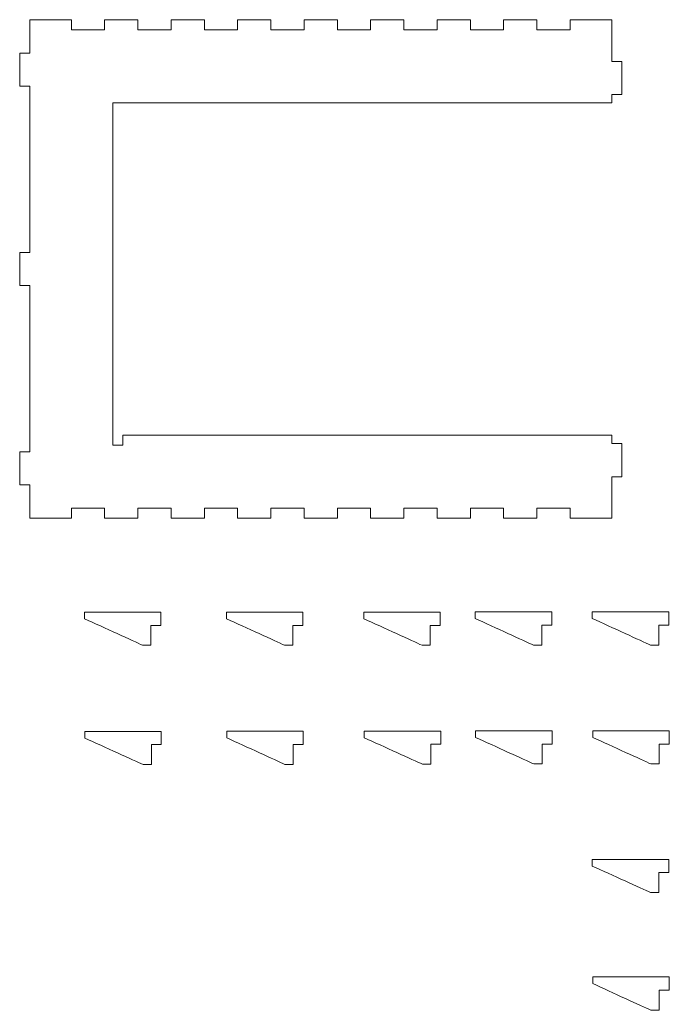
# Model space of a CAD drawing. Header units: millimetres. Extents: x -5059 to 5976, y -2595 to 3315.
# Drawn here: x 2568 to 2958, y -439 to 157 of the extents above; entities that cross this region are included whole.
import ezdxf

# ---------------------------------------------------------------- set-up
doc = ezdxf.new("R2010")
doc.units = ezdxf.units.MM
doc.header["$MEASUREMENT"] = 0
doc.layers.add('Make2D$visible$lines', color=7, linetype='Continuous')

msp = doc.modelspace()

# ---------------------------------------------------------------- linework, layer by layer
at = {"layer": 'Make2D$visible$lines', "color": 18, "lineweight": 9}
for points in [[(2598.5773, 157.2723), (2590.2439, 157.2723), (2577.7439, 157.2723), (2573.5773, 157.2723)], [(2573.5773, 157.2723), (2573.5773, 150.6057), (2573.5773, 140.6057), (2573.5773, 137.2723)], [(2598.5773, 157.2723), (2598.5773, 155.2723), (2598.5773, 152.2723), (2598.5773, 151.2723)], [(2618.5773, 151.2723), (2618.5773, 153.2723), (2618.5773, 156.2723), (2618.5773, 157.2723)], [(2638.5773, 157.2723), (2631.9106, 157.2723), (2621.9106, 157.2723), (2618.5773, 157.2723)], [(2638.5773, 157.2723), (2638.5773, 155.2723), (2638.5773, 152.2723), (2638.5773, 151.2723)], [(2658.5773, 151.2723), (2658.5773, 153.2723), (2658.5773, 156.2723), (2658.5773, 157.2723)], [(2658.5773, 157.2723), (2665.2439, 157.2723), (2675.2439, 157.2723), (2678.5773, 157.2723)], [(2678.5773, 157.2723), (2678.5773, 155.2723), (2678.5773, 152.2723), (2678.5773, 151.2723)], [(2698.5773, 151.2723), (2698.5773, 153.2723), (2698.5773, 156.2723), (2698.5773, 157.2723)], [(2698.5773, 157.2723), (2705.2439, 157.2723), (2715.2439, 157.2723), (2718.5773, 157.2723)], [(2718.5773, 157.2723), (2718.5773, 155.2723), (2718.5773, 152.2723), (2718.5773, 151.2723)], [(2738.5773, 151.2723), (2738.5773, 153.2723), (2738.5773, 156.2723), (2738.5773, 157.2723)], [(2738.5773, 157.2723), (2745.2439, 157.2723), (2755.2439, 157.2723), (2758.5773, 157.2723)], [(2758.5773, 157.2723), (2758.5773, 155.2723), (2758.5773, 152.2723), (2758.5773, 151.2723)], [(2778.5773, 151.2723), (2778.5773, 153.2723), (2778.5773, 156.2723), (2778.5773, 157.2723)], [(2778.5773, 157.2723), (2785.2439, 157.2723), (2795.2439, 157.2723), (2798.5773, 157.2723)], [(2798.5773, 157.2723), (2798.5773, 155.2723), (2798.5773, 152.2723), (2798.5773, 151.2723)], [(2818.5773, 151.2723), (2818.5773, 153.2723), (2818.5773, 156.2723), (2818.5773, 157.2723)], [(2818.5773, 157.2723), (2825.2439, 157.2723), (2835.2439, 157.2723), (2838.5773, 157.2723)], [(2838.5773, 157.2723), (2838.5773, 155.2723), (2838.5773, 152.2723), (2838.5773, 151.2723)], [(2858.5773, 151.2723), (2858.5773, 153.2723), (2858.5773, 156.2723), (2858.5773, 157.2723)], [(2858.5773, 157.2723), (2865.2439, 157.2723), (2875.2439, 157.2723), (2878.5773, 157.2723)], [(2878.5773, 157.2723), (2878.5773, 155.2723), (2878.5773, 152.2723), (2878.5773, 151.2723)], [(2898.5773, 151.2723), (2898.5773, 153.2723), (2898.5773, 156.2723), (2898.5773, 157.2723)], [(2898.5773, 157.2723), (2906.9106, 157.2723), (2919.4106, 157.2723), (2923.5773, 157.2723)], [(2923.5773, 157.2723), (2923.5773, 148.939), (2923.5773, 136.439), (2923.5773, 132.2723)], [(2598.5773, 151.2723), (2605.2439, 151.2723), (2615.2439, 151.2723), (2618.5773, 151.2723)], [(2638.5773, 151.2723), (2645.2439, 151.2723), (2655.2439, 151.2723), (2658.5773, 151.2723)], [(2678.5773, 151.2723), (2685.2439, 151.2723), (2695.2439, 151.2723), (2698.5773, 151.2723)], [(2718.5773, 151.2723), (2725.2439, 151.2723), (2735.2439, 151.2723), (2738.5773, 151.2723)], [(2758.5773, 151.2723), (2765.2439, 151.2723), (2775.2439, 151.2723), (2778.5773, 151.2723)], [(2798.5773, 151.2723), (2805.2439, 151.2723), (2815.2439, 151.2723), (2818.5773, 151.2723)], [(2838.5773, 151.2723), (2845.2439, 151.2723), (2855.2439, 151.2723), (2858.5773, 151.2723)], [(2878.5773, 151.2723), (2885.2439, 151.2723), (2895.2439, 151.2723), (2898.5773, 151.2723)], [(2567.5773, 117.2723), (2567.5773, 123.939), (2567.5773, 133.939), (2567.5773, 137.2723)], [(2567.5773, 137.2723), (2569.5773, 137.2723), (2572.5773, 137.2723), (2573.5773, 137.2723)], [(2923.5773, 132.2723), (2925.5773, 132.2723), (2928.5773, 132.2723), (2929.5773, 132.2723)], [(2929.5773, 132.2723), (2929.5773, 125.6057), (2929.5773, 115.6057), (2929.5773, 112.2723)], [(2573.5773, 117.2723), (2571.5773, 117.2723), (2568.5773, 117.2723), (2567.5773, 117.2723)], [(2573.5773, 117.2723), (2573.5773, 83.939), (2573.5773, 33.939), (2573.5773, 17.2723)], [(2929.5773, 112.2723), (2927.5773, 112.2723), (2924.5773, 112.2723), (2923.5773, 112.2723)], [(2923.5773, 107.2723), (2923.5773, 108.939), (2923.5773, 111.439), (2923.5773, 112.2723)], [(2923.5773, 107.2723), (2823.5773, 107.2723), (2673.5773, 107.2723), (2623.5773, 107.2723)], [(2623.5773, 107.2723), (2623.5773, 38.6057), (2623.5773, -64.3943), (2623.5773, -98.7277)], [(2567.5773, -2.7277), (2567.5773, 3.939), (2567.5773, 13.939), (2567.5773, 17.2723)], [(2567.5773, 17.2723), (2569.5773, 17.2723), (2572.5773, 17.2723), (2573.5773, 17.2723)], [(2573.5773, -2.7277), (2571.5773, -2.7277), (2568.5773, -2.7277), (2567.5773, -2.7277)], [(2573.5773, -102.7277), (2573.5773, -69.3943), (2573.5773, -19.3943), (2573.5773, -2.7277)], [(2629.5773, -98.7277), (2629.5773, -96.7277), (2629.5773, -93.7277), (2629.5773, -92.7277)], [(2629.5773, -92.7277), (2727.5773, -92.7277), (2874.5773, -92.7277), (2923.5773, -92.7277)], [(2923.5773, -97.7277), (2923.5773, -96.061), (2923.5773, -93.561), (2923.5773, -92.7277)], [(2623.5773, -98.7277), (2625.5773, -98.7277), (2628.5773, -98.7277), (2629.5773, -98.7277)], [(2923.5773, -97.7277), (2925.5773, -97.7277), (2928.5773, -97.7277), (2929.5773, -97.7277)], [(2929.5773, -97.7277), (2929.5773, -104.3943), (2929.5773, -114.3943), (2929.5773, -117.7277)], [(2567.5773, -122.7277), (2567.5773, -116.061), (2567.5773, -106.061), (2567.5773, -102.7277)], [(2567.5773, -102.7277), (2569.5773, -102.7277), (2572.5773, -102.7277), (2573.5773, -102.7277)], [(2929.5773, -117.7277), (2927.5773, -117.7277), (2924.5773, -117.7277), (2923.5773, -117.7277)], [(2923.5773, -142.7277), (2923.5773, -134.3943), (2923.5773, -121.8943), (2923.5773, -117.7277)], [(2573.5773, -122.7277), (2571.5773, -122.7277), (2568.5773, -122.7277), (2567.5773, -122.7277)], [(2573.5773, -122.7277), (2573.5773, -129.3943), (2573.5773, -139.3943), (2573.5773, -142.7277)], [(2618.5773, -136.7277), (2611.9106, -136.7277), (2601.9106, -136.7277), (2598.5773, -136.7277)], [(2598.5773, -136.7277), (2598.5773, -138.7277), (2598.5773, -141.7277), (2598.5773, -142.7277)], [(2618.5773, -142.7277), (2618.5773, -140.7277), (2618.5773, -137.7277), (2618.5773, -136.7277)], [(2658.5773, -136.7277), (2651.9106, -136.7277), (2641.9106, -136.7277), (2638.5773, -136.7277)], [(2638.5773, -136.7277), (2638.5773, -138.7277), (2638.5773, -141.7277), (2638.5773, -142.7277)], [(2658.5773, -142.7277), (2658.5773, -140.7277), (2658.5773, -137.7277), (2658.5773, -136.7277)], [(2698.5773, -136.7277), (2691.9106, -136.7277), (2681.9106, -136.7277), (2678.5773, -136.7277)], [(2678.5773, -136.7277), (2678.5773, -138.7277), (2678.5773, -141.7277), (2678.5773, -142.7277)], [(2698.5773, -142.7277), (2698.5773, -140.7277), (2698.5773, -137.7277), (2698.5773, -136.7277)], [(2738.5773, -136.7277), (2731.9106, -136.7277), (2721.9106, -136.7277), (2718.5773, -136.7277)], [(2718.5773, -136.7277), (2718.5773, -138.7277), (2718.5773, -141.7277), (2718.5773, -142.7277)], [(2738.5773, -142.7277), (2738.5773, -140.7277), (2738.5773, -137.7277), (2738.5773, -136.7277)], [(2778.5773, -136.7277), (2771.9106, -136.7277), (2761.9106, -136.7277), (2758.5773, -136.7277)], [(2758.5773, -136.7277), (2758.5773, -138.7277), (2758.5773, -141.7277), (2758.5773, -142.7277)], [(2778.5773, -142.7277), (2778.5773, -140.7277), (2778.5773, -137.7277), (2778.5773, -136.7277)], [(2818.5773, -136.7277), (2811.9106, -136.7277), (2801.9106, -136.7277), (2798.5773, -136.7277)], [(2798.5773, -136.7277), (2798.5773, -138.7277), (2798.5773, -141.7277), (2798.5773, -142.7277)], [(2818.5773, -142.7277), (2818.5773, -140.7277), (2818.5773, -137.7277), (2818.5773, -136.7277)], [(2858.5773, -136.7277), (2851.9106, -136.7277), (2841.9106, -136.7277), (2838.5773, -136.7277)], [(2838.5773, -136.7277), (2838.5773, -138.7277), (2838.5773, -141.7277), (2838.5773, -142.7277)], [(2858.5773, -142.7277), (2858.5773, -140.7277), (2858.5773, -137.7277), (2858.5773, -136.7277)], [(2898.5773, -136.7277), (2891.9106, -136.7277), (2881.9106, -136.7277), (2878.5773, -136.7277)], [(2878.5773, -136.7277), (2878.5773, -138.7277), (2878.5773, -141.7277), (2878.5773, -142.7277)], [(2898.5773, -142.7277), (2898.5773, -140.7277), (2898.5773, -137.7277), (2898.5773, -136.7277)], [(2598.5773, -142.7277), (2590.2439, -142.7277), (2577.7439, -142.7277), (2573.5773, -142.7277)], [(2638.5773, -142.7277), (2631.9106, -142.7277), (2621.9106, -142.7277), (2618.5773, -142.7277)], [(2678.5773, -142.7277), (2671.9106, -142.7277), (2661.9106, -142.7277), (2658.5773, -142.7277)], [(2718.5773, -142.7277), (2711.9106, -142.7277), (2701.9106, -142.7277), (2698.5773, -142.7277)], [(2758.5773, -142.7277), (2751.9106, -142.7277), (2741.9106, -142.7277), (2738.5773, -142.7277)], [(2798.5773, -142.7277), (2791.9106, -142.7277), (2781.9106, -142.7277), (2778.5773, -142.7277)], [(2838.5773, -142.7277), (2831.9106, -142.7277), (2821.9106, -142.7277), (2818.5773, -142.7277)], [(2878.5773, -142.7277), (2871.9106, -142.7277), (2861.9106, -142.7277), (2858.5773, -142.7277)], [(2923.5773, -142.7277), (2915.2439, -142.7277), (2902.7439, -142.7277), (2898.5773, -142.7277)], [(2652.4541, -199.2117), (2637.1208, -199.2117), (2614.1208, -199.2117), (2606.4541, -199.2117)], [(2606.4541, -199.2117), (2606.4541, -200.545), (2606.4541, -202.545), (2606.4541, -203.2117)], [(2652.4541, -207.2117), (2652.4541, -204.545), (2652.4541, -200.545), (2652.4541, -199.2117)], [(2737.8366, -199.2117), (2722.5033, -199.2117), (2699.5033, -199.2117), (2691.8366, -199.2117)], [(2691.8366, -199.2117), (2691.8366, -200.545), (2691.8366, -202.545), (2691.8366, -203.2117)], [(2737.8366, -207.2117), (2737.8366, -204.545), (2737.8366, -200.545), (2737.8366, -199.2117)], [(2820.4838, -199.2117), (2805.1505, -199.2117), (2782.1505, -199.2117), (2774.4838, -199.2117)], [(2774.4838, -199.2117), (2774.4838, -200.545), (2774.4838, -202.545), (2774.4838, -203.2117)], [(2820.4838, -207.2117), (2820.4838, -204.545), (2820.4838, -200.545), (2820.4838, -199.2117)], [(2887.4824, -199.0865), (2872.1491, -199.0865), (2849.1491, -199.0865), (2841.4824, -199.0865)], [(2841.4824, -199.0865), (2841.4824, -200.4198), (2841.4824, -202.4198), (2841.4824, -203.0865)], [(2887.4824, -207.0865), (2887.4824, -204.4198), (2887.4824, -200.4198), (2887.4824, -199.0865)], [(2957.9213, -199.0865), (2942.588, -199.0865), (2919.588, -199.0865), (2911.9213, -199.0865)], [(2911.9213, -199.0865), (2911.9213, -200.4198), (2911.9213, -202.4198), (2911.9213, -203.0865)], [(2957.9213, -207.0865), (2957.9213, -204.4198), (2957.9213, -200.4198), (2957.9213, -199.0865)], [(2606.4541, -203.2117), (2618.1208, -208.545), (2635.6208, -216.545), (2641.4541, -219.2117)], [(2646.4541, -219.2117), (2646.4541, -215.2117), (2646.4541, -209.2117), (2646.4541, -207.2117)], [(2646.4541, -207.2117), (2648.4541, -207.2117), (2651.4541, -207.2117), (2652.4541, -207.2117)], [(2691.8366, -203.2117), (2703.5033, -208.545), (2721.0033, -216.545), (2726.8366, -219.2117)], [(2731.8366, -219.2117), (2731.8366, -215.2117), (2731.8366, -209.2117), (2731.8366, -207.2117)], [(2731.8366, -207.2117), (2733.8366, -207.2117), (2736.8366, -207.2117), (2737.8366, -207.2117)], [(2774.4838, -203.2117), (2786.1505, -208.545), (2803.6505, -216.545), (2809.4838, -219.2117)], [(2814.4838, -219.2117), (2814.4838, -215.2117), (2814.4838, -209.2117), (2814.4838, -207.2117)], [(2814.4838, -207.2117), (2816.4838, -207.2117), (2819.4838, -207.2117), (2820.4838, -207.2117)], [(2841.4824, -203.0865), (2853.1491, -208.4198), (2870.6491, -216.4198), (2876.4824, -219.0865)], [(2881.4824, -219.0865), (2881.4824, -215.0865), (2881.4824, -209.0865), (2881.4824, -207.0865)], [(2881.4824, -207.0865), (2883.4824, -207.0865), (2886.4824, -207.0865), (2887.4824, -207.0865)], [(2911.9213, -203.0865), (2923.588, -208.4198), (2941.088, -216.4198), (2946.9213, -219.0865)], [(2951.9213, -219.0865), (2951.9213, -215.0865), (2951.9213, -209.0865), (2951.9213, -207.0865)], [(2951.9213, -207.0865), (2953.9213, -207.0865), (2956.9213, -207.0865), (2957.9213, -207.0865)], [(2641.4541, -219.2117), (2643.1208, -219.2117), (2645.6208, -219.2117), (2646.4541, -219.2117)], [(2726.8366, -219.2117), (2728.5033, -219.2117), (2731.0033, -219.2117), (2731.8366, -219.2117)], [(2809.4838, -219.2117), (2811.1505, -219.2117), (2813.6505, -219.2117), (2814.4838, -219.2117)], [(2876.4824, -219.0865), (2878.1491, -219.0865), (2880.6491, -219.0865), (2881.4824, -219.0865)], [(2946.9213, -219.0865), (2948.588, -219.0865), (2951.088, -219.0865), (2951.9213, -219.0865)], [(2652.6848, -271.023), (2637.3515, -271.023), (2614.3515, -271.023), (2606.6848, -271.023)], [(2606.6848, -271.023), (2606.6848, -272.3563), (2606.6848, -274.3563), (2606.6848, -275.023)], [(2652.6848, -279.023), (2652.6848, -276.3563), (2652.6848, -272.3563), (2652.6848, -271.023)], [(2738.0674, -270.9179), (2722.734, -270.9179), (2699.734, -270.9179), (2692.0674, -270.9179)], [(2692.0674, -270.9179), (2692.0674, -272.2512), (2692.0674, -274.2512), (2692.0674, -274.9179)], [(2738.0674, -278.9179), (2738.0674, -276.2512), (2738.0674, -272.2512), (2738.0674, -270.9179)], [(2820.7145, -270.8282), (2805.3812, -270.8282), (2782.3812, -270.8282), (2774.7145, -270.8282)], [(2774.7145, -270.8282), (2774.7145, -272.1616), (2774.7145, -274.1616), (2774.7145, -274.8282)], [(2820.7145, -278.8282), (2820.7145, -276.1616), (2820.7145, -272.1616), (2820.7145, -270.8282)], [(2887.7131, -270.6481), (2872.3798, -270.6481), (2849.3798, -270.6481), (2841.7131, -270.6481)], [(2841.7131, -270.6481), (2841.7131, -271.9814), (2841.7131, -273.9814), (2841.7131, -274.6481)], [(2887.7131, -278.6481), (2887.7131, -275.9814), (2887.7131, -271.9814), (2887.7131, -270.6481)], [(2958.152, -270.6573), (2942.8187, -270.6573), (2919.8187, -270.6573), (2912.152, -270.6573)], [(2912.152, -270.6573), (2912.152, -271.9907), (2912.152, -273.9907), (2912.152, -274.6573)], [(2958.152, -278.6573), (2958.152, -275.9907), (2958.152, -271.9907), (2958.152, -270.6573)], [(2606.6848, -275.023), (2618.3515, -280.3563), (2635.8515, -288.3563), (2641.6848, -291.023)], [(2646.6848, -291.023), (2646.6848, -287.023), (2646.6848, -281.023), (2646.6848, -279.023)], [(2646.6848, -279.023), (2648.6848, -279.023), (2651.6848, -279.023), (2652.6848, -279.023)], [(2692.0674, -274.9179), (2703.734, -280.2512), (2721.234, -288.2512), (2727.0674, -290.9179)], [(2732.0674, -290.9179), (2732.0674, -286.9179), (2732.0674, -280.9179), (2732.0674, -278.9179)], [(2732.0674, -278.9179), (2734.0674, -278.9179), (2737.0674, -278.9179), (2738.0674, -278.9179)], [(2774.7145, -274.8282), (2786.3812, -280.1616), (2803.8812, -288.1616), (2809.7145, -290.8282)], [(2814.7145, -290.8282), (2814.7145, -286.8282), (2814.7145, -280.8282), (2814.7145, -278.8282)], [(2814.7145, -278.8282), (2816.7145, -278.8282), (2819.7145, -278.8282), (2820.7145, -278.8282)], [(2841.7131, -274.6481), (2853.3798, -279.9814), (2870.8798, -287.9814), (2876.7131, -290.6481)], [(2881.7131, -290.6481), (2881.7131, -286.6481), (2881.7131, -280.6481), (2881.7131, -278.6481)], [(2881.7131, -278.6481), (2883.7131, -278.6481), (2886.7131, -278.6481), (2887.7131, -278.6481)], [(2912.152, -274.6573), (2923.8187, -279.9907), (2941.3187, -287.9907), (2947.152, -290.6573)], [(2952.152, -290.6573), (2952.152, -286.6573), (2952.152, -280.6573), (2952.152, -278.6573)], [(2952.152, -278.6573), (2954.152, -278.6573), (2957.152, -278.6573), (2958.152, -278.6573)], [(2641.6848, -291.023), (2643.3515, -291.023), (2645.8515, -291.023), (2646.6848, -291.023)], [(2727.0674, -290.9179), (2728.734, -290.9179), (2731.234, -290.9179), (2732.0674, -290.9179)], [(2809.7145, -290.8282), (2811.3812, -290.8282), (2813.8812, -290.8282), (2814.7145, -290.8282)], [(2876.7131, -290.6481), (2878.3798, -290.6481), (2880.8798, -290.6481), (2881.7131, -290.6481)], [(2947.152, -290.6573), (2948.8187, -290.6573), (2951.3187, -290.6573), (2952.152, -290.6573)], [(2957.9213, -348.0696), (2942.588, -348.0696), (2919.588, -348.0696), (2911.9213, -348.0696)], [(2911.9213, -348.0696), (2911.9213, -349.403), (2911.9213, -351.403), (2911.9213, -352.0696)], [(2957.9213, -356.0696), (2957.9213, -353.403), (2957.9213, -349.403), (2957.9213, -348.0696)], [(2911.9213, -352.0696), (2923.588, -357.403), (2941.088, -365.403), (2946.9213, -368.0696)], [(2951.9213, -368.0696), (2951.9213, -364.0696), (2951.9213, -358.0696), (2951.9213, -356.0696)], [(2951.9213, -356.0696), (2953.9213, -356.0696), (2956.9213, -356.0696), (2957.9213, -356.0696)], [(2946.9213, -368.0696), (2948.588, -368.0696), (2951.088, -368.0696), (2951.9213, -368.0696)], [(2958.148, -418.8579), (2942.8146, -418.8579), (2919.8146, -418.8579), (2912.148, -418.8579)], [(2912.148, -418.8579), (2912.148, -420.1912), (2912.148, -422.1912), (2912.148, -422.8579)], [(2912.148, -422.8579), (2923.8146, -428.1912), (2941.3146, -436.1912), (2947.148, -438.8579)], [(2958.148, -426.8579), (2958.148, -424.1912), (2958.148, -420.1912), (2958.148, -418.8579)], [(2952.148, -438.8579), (2952.148, -434.8579), (2952.148, -428.8579), (2952.148, -426.8579)], [(2952.148, -426.8579), (2954.148, -426.8579), (2957.148, -426.8579), (2958.148, -426.8579)], [(2947.148, -438.8579), (2948.8146, -438.8579), (2951.3146, -438.8579), (2952.148, -438.8579)]]:
    msp.add_open_spline(points, degree=3, dxfattribs=at)

doc.saveas('drawing.dxf')
